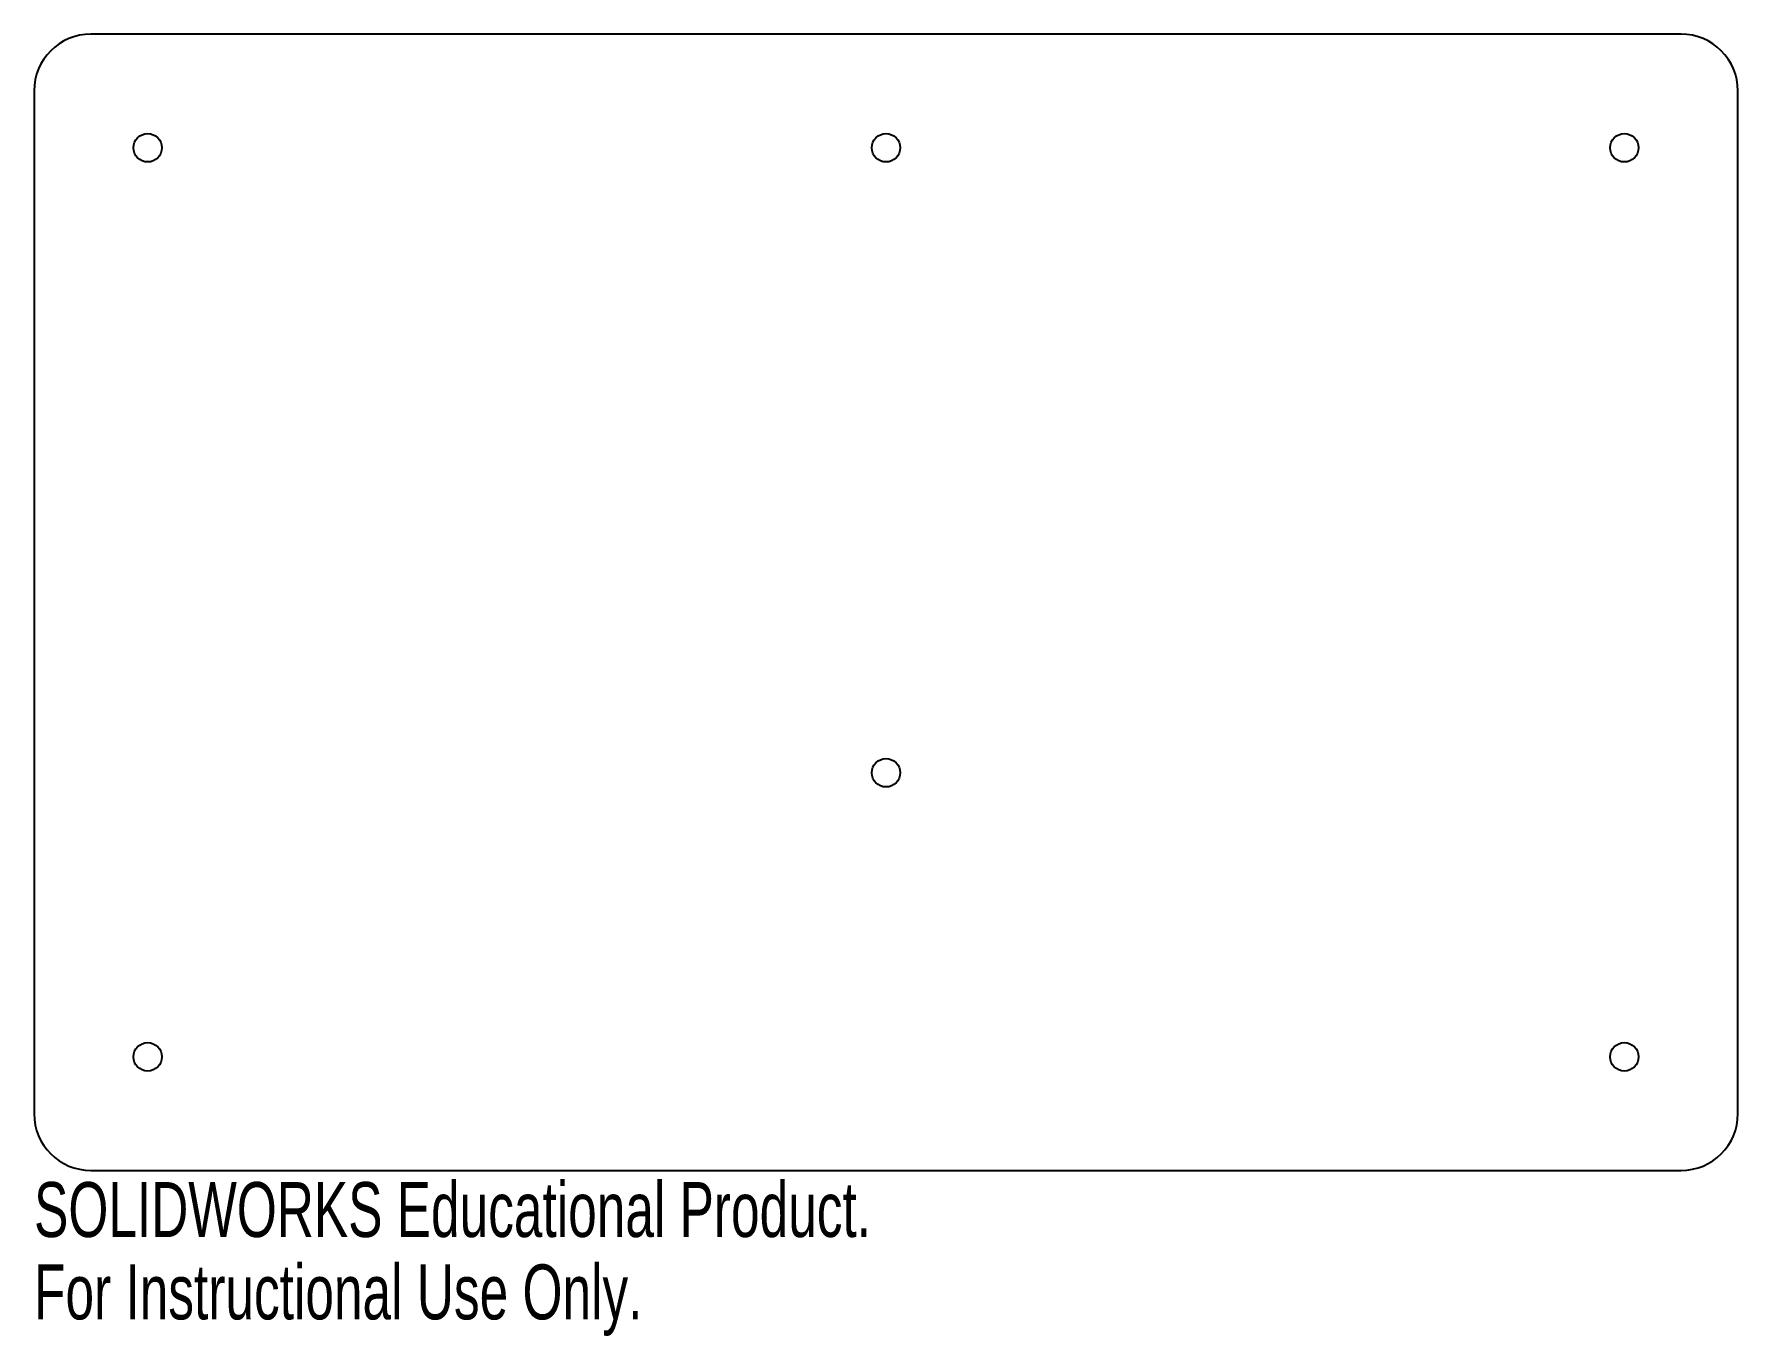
# Model space of a CAD drawing. Header units: millimetres. Extents: x -41 to 109, y -79 to 36.
import ezdxf

# ---------------------------------------------------------------- set-up
doc = ezdxf.new("R2010")
doc.units = ezdxf.units.MM
doc.styles.add('SLDTEXTSTYLE0', font='TXT', dxfattribs={"width": 0.7})

msp = doc.modelspace()

# ---------------------------------------------------------------- linework, layer by layer
at = {"color": 7, "linetype": 'Continuous', "lineweight": 25}
for p, q in [((104.23, 35.91), (-35.77, 35.91)), ((-40.77, 30.91), (-40.77, -59.09)), ((109.23, -59.09), (109.23, 30.91)), ((-35.77, -64.09), (104.23, -64.09))]:
    msp.add_line(p, q, dxfattribs=at)
for centre in [(-30.77, 25.91), (34.23, 25.91), (99.23, 25.91), (34.23, -29.09), (-30.77, -54.09), (99.23, -54.09)]:
    msp.add_circle(centre, 1.25, dxfattribs=at)
for centre, start, end in [((-35.77, 30.91), 90, 180), ((104.23, 30.91), 0, 90), ((-35.77, -59.09), 180, 270), ((104.23, -59.09), 270, 0)]:
    msp.add_arc(centre, 5, start, end, dxfattribs=at)

# ---------------------------------------------------------------- texts
at = {"color": 7, "linetype": 'Continuous', "char_height": 4.8336, "attachment_point": 1, "style": 'SLDTEXTSTYLE0'}
for s, insert in [('SOLIDWORKS Educational Product.', (-40.77, -65.11)), ('For Instructional Use Only.', (-40.77, -72.36))]:
    msp.add_mtext(s, dxfattribs=dict(at, insert=insert))

doc.saveas('drawing.dxf')
